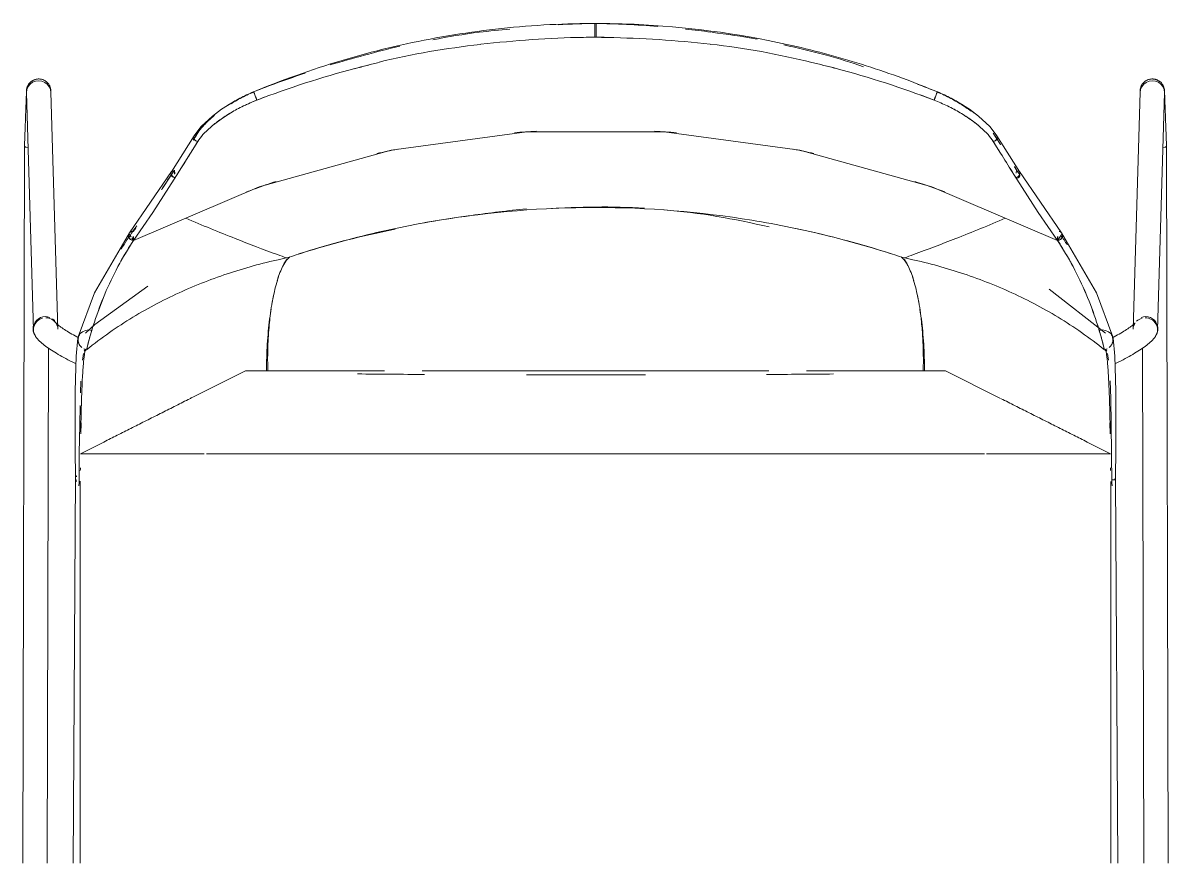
# Model space of a CAD drawing. Header units: millimetres. Extents: x 155927 to 317870, y -36033 to 97293.
# Drawn here: x 202108 to 202624, y 33196 to 33574 of the extents above; entities that cross this region are included whole.
import ezdxf

# ---------------------------------------------------------------- set-up
doc = ezdxf.new("R2010")
doc.units = ezdxf.units.MM
doc.header["$MEASUREMENT"] = 0
doc.layers.add('I-FURN', color=8, linetype='CONTINUOUS', lineweight=9)

msp = doc.modelspace()

# ---------------------------------------------------------------- linework, layer by layer
at = {"layer": 'I-FURN'}
for p, q in [((202365.63, 33574.08), (202365.63, 33574.19)), ((202365.63, 33573.77), (202365.63, 33574.08)), ((202365.63, 33573.28), (202365.63, 33573.77)), ((202365.63, 33572.64), (202365.63, 33573.28)), ((202365.63, 33571.88), (202365.63, 33572.64)), ((202365.63, 33571.08), (202365.63, 33571.88)), ((202365.63, 33570.27), (202365.63, 33571.08)), ((202365.63, 33569.52), (202365.63, 33570.27)), ((202366.09, 33574.19), (202366.09, 33574.08)), ((202366.09, 33574.08), (202366.09, 33573.77)), ((202366.09, 33573.77), (202366.09, 33573.28)), ((202366.09, 33573.28), (202366.09, 33572.64)), ((202366.09, 33572.64), (202366.09, 33571.88)), ((202366.09, 33571.88), (202366.09, 33571.08)), ((202366.09, 33571.08), (202366.09, 33570.27)), ((202366.09, 33570.27), (202366.09, 33569.52)), ((202365.63, 33568.88), (202365.63, 33569.52)), ((202365.63, 33568.38), (202365.63, 33568.88)), ((202365.63, 33568.07), (202365.63, 33568.38)), ((202366.09, 33569.52), (202366.09, 33568.88)), ((202366.09, 33568.88), (202366.09, 33568.38)), ((202366.09, 33568.38), (202366.09, 33568.07)), ((202109.39, 33543.02), (202109.58, 33544.41)), ((202109.43, 33544.09), (202109.45, 33544.31)), ((202109.45, 33544.31), (202109.48, 33544.52)), ((202109.48, 33544.52), (202109.52, 33544.74)), ((202109.52, 33544.74), (202109.56, 33544.96)), ((202109.56, 33544.96), (202109.62, 33545.17)), ((202109.58, 33544.41), (202110.13, 33545.7)), ((202109.62, 33545.17), (202109.68, 33545.38)), ((202109.68, 33545.38), (202109.76, 33545.59)), ((202109.76, 33545.59), (202109.84, 33545.79)), ((202109.84, 33545.79), (202109.93, 33545.99)), ((202109.93, 33545.99), (202110.02, 33546.19)), ((202110.02, 33546.19), (202110.13, 33546.38)), ((202110.13, 33545.7), (202111.01, 33546.81)), ((202110.13, 33546.38), (202110.24, 33546.57)), ((202110.24, 33546.57), (202110.36, 33546.76)), ((202110.36, 33546.76), (202110.49, 33546.94)), ((202110.49, 33546.94), (202110.62, 33547.11)), ((202110.62, 33547.11), (202110.76, 33547.28)), ((202110.76, 33547.28), (202110.91, 33547.44)), ((202110.91, 33547.44), (202111.06, 33547.6)), ((202111.01, 33546.81), (202112.15, 33547.66)), ((202111.06, 33547.6), (202111.22, 33547.75)), ((202111.22, 33547.75), (202111.39, 33547.89)), ((202111.39, 33547.89), (202111.56, 33548.03)), ((202111.56, 33548.03), (202111.74, 33548.16)), ((202111.74, 33548.16), (202111.92, 33548.29)), ((202111.92, 33548.29), (202112.11, 33548.4)), ((202112.11, 33548.4), (202112.3, 33548.51)), ((202112.15, 33547.66), (202113.47, 33548.19)), ((202112.3, 33548.51), (202112.5, 33548.61)), ((202112.5, 33548.61), (202112.7, 33548.7)), ((202112.7, 33548.7), (202112.9, 33548.79)), ((202112.9, 33548.79), (202113.11, 33548.86)), ((202113.11, 33548.86), (202113.31, 33548.93)), ((202113.31, 33548.93), (202113.53, 33548.99)), ((202113.47, 33548.19), (202114.9, 33548.36)), ((202113.53, 33548.99), (202113.74, 33549.04)), ((202113.74, 33549.04), (202113.96, 33549.08)), ((202113.96, 33549.08), (202114.17, 33549.12)), ((202114.17, 33549.12), (202114.39, 33549.14)), ((202114.39, 33549.14), (202114.61, 33549.16)), ((202114.61, 33549.16), (202114.83, 33549.17)), ((202114.83, 33549.17), (202114.93, 33549.17)), ((202114.9, 33548.36), (202116.32, 33548.18)), ((202114.93, 33549.17), (202115.15, 33549.16)), ((202115.15, 33549.16), (202115.37, 33549.15)), ((202115.37, 33549.15), (202115.58, 33549.13)), ((202115.58, 33549.13), (202115.8, 33549.1)), ((202115.8, 33549.1), (202116.02, 33549.06)), ((202116.02, 33549.06), (202116.23, 33549.01)), ((202116.23, 33549.01), (202116.45, 33548.95)), ((202116.32, 33548.18), (202117.64, 33547.64)), ((202116.45, 33548.95), (202116.66, 33548.88)), ((202116.66, 33548.88), (202116.86, 33548.81)), ((202116.86, 33548.81), (202117.07, 33548.73)), ((202117.07, 33548.73), (202117.27, 33548.64)), ((202117.27, 33548.64), (202117.46, 33548.54)), ((202117.46, 33548.54), (202117.66, 33548.43)), ((202117.64, 33547.64), (202118.78, 33546.78)), ((202117.66, 33548.43), (202117.84, 33548.32)), ((202117.84, 33548.32), (202118.03, 33548.2)), ((202118.03, 33548.2), (202118.21, 33548.07)), ((202118.21, 33548.07), (202118.38, 33547.93)), ((202118.38, 33547.93), (202118.55, 33547.79)), ((202118.55, 33547.79), (202118.71, 33547.64)), ((202118.71, 33547.64), (202118.87, 33547.49)), ((202118.78, 33546.78), (202119.65, 33545.67)), ((202118.87, 33547.49), (202119.02, 33547.33)), ((202119.02, 33547.33), (202119.16, 33547.16)), ((202119.16, 33547.16), (202119.3, 33546.99)), ((202119.3, 33546.99), (202119.42, 33546.81)), ((202119.42, 33546.81), (202119.55, 33546.63)), ((202119.55, 33546.63), (202119.66, 33546.44)), ((202119.65, 33545.67), (202120.2, 33544.37)), ((202119.66, 33546.44), (202119.77, 33546.25)), ((202119.77, 33546.25), (202119.87, 33546.05)), ((202119.87, 33546.05), (202119.96, 33545.85)), ((202119.96, 33545.85), (202120.04, 33545.65)), ((202120.04, 33545.65), (202120.12, 33545.44)), ((202120.12, 33545.44), (202120.18, 33545.23)), ((202120.18, 33545.23), (202120.24, 33545.02)), ((202120.2, 33544.37), (202120.39, 33542.98)), ((202120.24, 33545.02), (202120.29, 33544.8)), ((202120.29, 33544.8), (202120.33, 33544.59)), ((202120.33, 33544.59), (202120.37, 33544.37)), ((202120.37, 33544.37), (202120.39, 33544.15)), ((202611.33, 33544.13), (202611.35, 33544.35)), ((202611.34, 33542.98), (202611.52, 33544.37)), ((202611.35, 33544.35), (202611.39, 33544.56)), ((202611.39, 33544.56), (202611.43, 33544.78)), ((202611.43, 33544.78), (202611.47, 33544.99)), ((202611.47, 33544.99), (202611.53, 33545.21)), ((202611.52, 33544.37), (202612.07, 33545.67)), ((202611.53, 33545.21), (202611.6, 33545.42)), ((202611.6, 33545.42), (202611.67, 33545.62)), ((202611.67, 33545.62), (202611.75, 33545.83)), ((202611.75, 33545.83), (202611.84, 33546.03)), ((202611.84, 33546.03), (202611.94, 33546.22)), ((202611.94, 33546.22), (202612.05, 33546.42)), ((202612.05, 33546.42), (202612.16, 33546.61)), ((202612.07, 33545.67), (202612.94, 33546.78)), ((202612.16, 33546.61), (202612.28, 33546.79)), ((202612.28, 33546.79), (202612.41, 33546.97)), ((202612.41, 33546.97), (202612.55, 33547.14)), ((202612.55, 33547.14), (202612.69, 33547.31)), ((202612.69, 33547.31), (202612.84, 33547.47)), ((202612.84, 33547.47), (202612.99, 33547.63)), ((202612.94, 33546.78), (202614.08, 33547.64)), ((202612.99, 33547.63), (202613.16, 33547.78)), ((202613.16, 33547.78), (202613.32, 33547.92)), ((202613.32, 33547.92), (202613.5, 33548.06)), ((202613.5, 33548.06), (202613.67, 33548.18)), ((202613.67, 33548.18), (202613.86, 33548.31)), ((202613.86, 33548.31), (202614.04, 33548.42)), ((202614.04, 33548.42), (202614.24, 33548.53)), ((202614.08, 33547.64), (202615.4, 33548.18)), ((202614.24, 33548.53), (202614.43, 33548.63)), ((202614.43, 33548.63), (202614.63, 33548.72)), ((202614.63, 33548.72), (202614.84, 33548.8)), ((202614.84, 33548.8), (202615.04, 33548.88)), ((202615.04, 33548.88), (202615.25, 33548.94)), ((202615.25, 33548.94), (202615.47, 33549)), ((202615.4, 33548.18), (202616.83, 33548.36)), ((202615.47, 33549), (202615.68, 33549.05)), ((202615.68, 33549.05), (202615.9, 33549.09)), ((202615.9, 33549.09), (202616.11, 33549.12)), ((202616.11, 33549.12), (202616.33, 33549.15)), ((202616.33, 33549.15), (202616.55, 33549.16)), ((202616.55, 33549.16), (202616.77, 33549.17)), ((202616.77, 33549.17), (202616.8, 33549.17)), ((202616.8, 33549.17), (202617.02, 33549.16)), ((202616.83, 33548.36), (202618.25, 33548.19)), ((202617.02, 33549.16), (202617.24, 33549.15)), ((202617.24, 33549.15), (202617.46, 33549.13)), ((202617.46, 33549.13), (202617.67, 33549.1)), ((202617.67, 33549.1), (202617.89, 33549.06)), ((202617.89, 33549.06), (202618.1, 33549.01)), ((202618.1, 33549.01), (202618.32, 33548.96)), ((202618.25, 33548.19), (202619.58, 33547.66)), ((202618.32, 33548.96), (202618.53, 33548.89)), ((202618.53, 33548.89), (202618.74, 33548.82)), ((202618.74, 33548.82), (202618.94, 33548.74)), ((202618.94, 33548.74), (202619.14, 33548.65)), ((202619.14, 33548.65), (202619.34, 33548.55)), ((202619.34, 33548.55), (202619.53, 33548.45)), ((202619.53, 33548.45), (202619.72, 33548.34)), ((202619.58, 33547.66), (202620.72, 33546.81)), ((202619.72, 33548.34), (202619.91, 33548.22)), ((202619.91, 33548.22), (202620.08, 33548.09)), ((202620.08, 33548.09), (202620.26, 33547.95)), ((202620.26, 33547.95), (202620.43, 33547.81)), ((202620.43, 33547.81), (202620.59, 33547.66)), ((202620.59, 33547.66), (202620.75, 33547.51)), ((202620.72, 33546.81), (202621.59, 33545.7)), ((202620.75, 33547.51), (202620.9, 33547.35)), ((202620.9, 33547.35), (202621.04, 33547.18)), ((202621.04, 33547.18), (202621.18, 33547.01)), ((202621.18, 33547.01), (202621.31, 33546.83)), ((202621.31, 33546.83), (202621.43, 33546.65)), ((202621.43, 33546.65), (202621.55, 33546.46)), ((202621.55, 33546.46), (202621.66, 33546.27)), ((202621.59, 33545.7), (202622.15, 33544.41)), ((202621.66, 33546.27), (202621.76, 33546.08)), ((202621.76, 33546.08), (202621.85, 33545.88)), ((202621.85, 33545.88), (202621.93, 33545.67)), ((202621.93, 33545.67), (202622.01, 33545.47)), ((202622.01, 33545.47), (202622.08, 33545.26)), ((202622.08, 33545.26), (202622.14, 33545.05)), ((202622.14, 33545.05), (202622.19, 33544.83)), ((202622.15, 33544.41), (202622.34, 33543.02)), ((202622.19, 33544.83), (202622.23, 33544.62)), ((202622.23, 33544.62), (202622.26, 33544.4)), ((202622.26, 33544.4), (202622.29, 33544.18)), ((202109.22, 33538.54), (202109.24, 33539.16)), ((202109.24, 33539.16), (202109.26, 33539.75)), ((202109.26, 33539.75), (202109.28, 33540.3)), ((202109.28, 33540.3), (202109.3, 33540.82)), ((202109.3, 33540.82), (202109.32, 33541.29)), ((202109.32, 33541.29), (202109.34, 33541.73)), ((202109.34, 33541.73), (202109.35, 33542.13)), ((202109.35, 33542.13), (202109.36, 33542.49)), ((202109.36, 33542.49), (202109.38, 33542.81)), ((202109.38, 33542.81), (202109.39, 33543.08)), ((202109.4, 33543.53), (202109.39, 33543.34)), ((202109.39, 33543.32), (202109.4, 33543.51)), ((202109.39, 33543.34), (202109.39, 33543.2)), ((202109.39, 33543.08), (202109.39, 33543.32)), ((202109.39, 33542.86), (202112.57, 33435.99)), ((202109.41, 33543.68), (202109.4, 33543.53)), ((202109.4, 33543.51), (202109.41, 33543.67)), ((202109.41, 33543.87), (202109.43, 33544.09)), ((202109.41, 33543.84), (202109.41, 33543.87)), ((202109.41, 33543.87), (202109.41, 33543.85)), ((202109.41, 33543.85), (202109.41, 33543.78)), ((202109.41, 33543.78), (202109.41, 33543.84)), ((202109.41, 33543.67), (202109.41, 33543.78)), ((202109.41, 33543.78), (202109.41, 33543.68)), ((202120.33, 33541.36), (202120.31, 33540.93)), ((202120.34, 33541.76), (202120.33, 33541.36)), ((202120.36, 33542.11), (202120.34, 33541.76)), ((202120.37, 33542.43), (202120.36, 33542.11)), ((202120.38, 33542.7), (202120.37, 33542.43)), ((202120.38, 33542.8), (202120.39, 33543.02)), ((202120.39, 33542.94), (202120.38, 33542.7)), ((202120.39, 33544.15), (202120.4, 33543.93)), ((202120.4, 33543.28), (202120.39, 33543.13)), ((202120.39, 33543.02), (202120.4, 33543.19)), ((202123.56, 33436.32), (202120.39, 33543.15)), ((202120.39, 33543.13), (202120.39, 33542.94)), ((202120.4, 33543.93), (202120.41, 33543.71)), ((202120.4, 33543.41), (202120.41, 33543.46)), ((202120.41, 33543.45), (202120.4, 33543.38)), ((202120.4, 33543.32), (202120.4, 33543.41)), ((202120.4, 33543.38), (202120.4, 33543.28)), ((202120.4, 33543.19), (202120.4, 33543.32)), ((202120.41, 33543.71), (202120.41, 33543.49)), ((202120.41, 33543.49), (202120.41, 33543.47)), ((202120.41, 33543.46), (202120.41, 33543.47)), ((202120.41, 33543.47), (202120.41, 33543.45)), ((202206.79, 33541.07), (202201.98, 33538.45)), ((202211.78, 33543.35), (202211.81, 33543.26)), ((202211.81, 33543.26), (202211.89, 33543.06)), ((202211.89, 33543.06), (202212.01, 33542.76)), ((202212.01, 33542.76), (202212.15, 33542.39)), ((202212.15, 33542.39), (202212.32, 33541.96)), ((202212.32, 33541.96), (202212.5, 33541.51)), ((202212.5, 33541.51), (202212.68, 33541.05)), ((202212.68, 33541.05), (202212.85, 33540.62)), ((202212.85, 33540.62), (202213, 33540.25)), ((202213, 33540.25), (202213.12, 33539.94)), ((202213.12, 33539.94), (202213.2, 33539.73)), ((202213.2, 33539.73), (202213.24, 33539.63)), ((202518.48, 33539.63), (202518.52, 33539.73)), ((202518.52, 33539.73), (202518.61, 33539.94)), ((202518.61, 33539.94), (202518.73, 33540.25)), ((202518.73, 33540.25), (202518.88, 33540.62)), ((202518.88, 33540.62), (202519.05, 33541.05)), ((202519.05, 33541.05), (202519.23, 33541.51)), ((202519.23, 33541.51), (202519.4, 33541.96)), ((202519.4, 33541.96), (202519.57, 33542.39)), ((202519.57, 33542.39), (202519.72, 33542.76)), ((202519.72, 33542.76), (202519.83, 33543.06)), ((202519.83, 33543.06), (202519.91, 33543.26)), ((202519.91, 33543.26), (202519.94, 33543.35)), ((202524.93, 33541.07), (202529.74, 33538.45)), ((202611.34, 33543.15), (202608.16, 33436.32)), ((202611.31, 33543.69), (202611.32, 33543.91)), ((202611.32, 33543.47), (202611.31, 33543.69)), ((202611.32, 33543.91), (202611.33, 33544.13)), ((202611.32, 33543.45), (202611.32, 33543.47)), ((202611.32, 33543.47), (202611.32, 33543.45)), ((202611.32, 33543.39), (202611.32, 33543.45)), ((202611.32, 33543.45), (202611.32, 33543.38)), ((202611.32, 33543.29), (202611.32, 33543.39)), ((202611.32, 33543.38), (202611.32, 33543.28)), ((202611.33, 33543.14), (202611.32, 33543.29)), ((202611.32, 33543.28), (202611.33, 33543.13)), ((202611.33, 33542.96), (202611.33, 33543.14)), ((202611.33, 33543.13), (202611.34, 33542.94)), ((202611.34, 33542.73), (202611.33, 33542.96)), ((202611.34, 33542.94), (202611.34, 33542.8)), ((202611.35, 33542.46), (202611.34, 33542.73)), ((202611.36, 33542.15), (202611.35, 33542.46)), ((202611.38, 33541.79), (202611.36, 33542.15)), ((202611.39, 33541.4), (202611.38, 33541.79)), ((202611.41, 33540.97), (202611.39, 33541.4)), ((202619.16, 33435.99), (202622.33, 33542.86)), ((202622.29, 33544.18), (202622.3, 33543.96)), ((202622.3, 33543.96), (202622.31, 33543.87)), ((202622.31, 33543.86), (202622.31, 33543.87)), ((202622.31, 33543.87), (202622.31, 33543.85)), ((202622.31, 33543.81), (202622.31, 33543.86)), ((202622.31, 33543.85), (202622.31, 33543.78)), ((202622.31, 33543.72), (202622.31, 33543.81)), ((202622.31, 33543.78), (202622.32, 33543.68)), ((202622.32, 33543.59), (202622.31, 33543.72)), ((202622.32, 33543.68), (202622.32, 33543.53)), ((202622.32, 33543.42), (202622.32, 33543.59)), ((202622.32, 33543.53), (202622.33, 33543.34)), ((202622.33, 33543.2), (202622.32, 33543.42)), ((202622.33, 33543.34), (202622.34, 33543.1)), ((202622.34, 33543.1), (202622.35, 33542.83)), ((202622.35, 33542.83), (202622.36, 33542.51)), ((202622.36, 33542.51), (202622.37, 33542.16)), ((202622.37, 33542.16), (202622.39, 33541.76)), ((202622.39, 33541.76), (202622.4, 33541.33)), ((202622.4, 33541.33), (202622.42, 33540.86)), ((202622.42, 33540.86), (202622.44, 33540.34)), ((202622.44, 33540.34), (202622.46, 33539.8)), ((202622.46, 33539.8), (202622.48, 33539.21)), ((202622.48, 33539.21), (202622.5, 33538.59)), ((202109.03, 33533.29), (202109.06, 33534.13)), ((202109.06, 33534.13), (202109.09, 33534.94)), ((202109.09, 33534.94), (202109.12, 33535.72)), ((202109.12, 33535.72), (202109.14, 33536.47)), ((202109.14, 33536.47), (202109.17, 33537.19)), ((202109.17, 33537.19), (202109.2, 33537.88)), ((202109.2, 33537.88), (202109.22, 33538.54)), ((202197.36, 33535.5), (202193.23, 33532.42)), ((202201.98, 33538.45), (202197.36, 33535.5)), ((202529.74, 33538.45), (202534.36, 33535.5)), ((202534.36, 33535.5), (202538.49, 33532.42)), ((202622.5, 33538.59), (202622.52, 33537.94)), ((202622.52, 33537.94), (202622.55, 33537.25)), ((202622.55, 33537.25), (202622.58, 33536.53)), ((202622.58, 33536.53), (202622.6, 33535.78)), ((202622.6, 33535.78), (202622.63, 33535)), ((202622.63, 33535), (202622.66, 33534.19)), ((202622.66, 33534.19), (202622.69, 33533.36)), ((202108.86, 33528.75), (202108.9, 33529.7)), ((202108.9, 33529.7), (202108.93, 33530.63)), ((202108.93, 33530.63), (202108.97, 33531.54)), ((202108.97, 33531.54), (202109, 33532.43)), ((202109, 33532.43), (202109.03, 33533.29)), ((202193.23, 33532.42), (202188.15, 33527.71)), ((202538.49, 33532.42), (202543.58, 33527.71)), ((202622.69, 33533.36), (202622.72, 33532.5)), ((202622.72, 33532.5), (202622.75, 33531.61)), ((202622.75, 33531.61), (202622.79, 33530.7)), ((202622.79, 33530.7), (202622.82, 33529.77)), ((202622.82, 33529.77), (202622.86, 33528.82)), ((202622.86, 33528.82), (202622.89, 33527.85)), ((202108.64, 33522.7), (202108.68, 33523.74)), ((202108.68, 33523.74), (202108.72, 33524.77)), ((202108.72, 33524.77), (202108.76, 33525.79)), ((202108.76, 33525.79), (202108.79, 33526.79)), ((202108.79, 33526.79), (202108.83, 33527.78)), ((202108.83, 33527.78), (202108.86, 33528.75)), ((202186.6, 33524.83), (202184.55, 33521.54)), ((202185.08, 33523.68), (202184.87, 33523.35)), ((202188.15, 33527.71), (202184.9, 33523.42)), ((202185.39, 33523.92), (202185.08, 33523.68)), ((202185.76, 33524.07), (202185.39, 33523.92)), ((202186.18, 33524.13), (202185.76, 33524.07)), ((202334.97, 33525.34), (202273.77, 33517.03)), ((202396.75, 33525.34), (202334.97, 33525.34)), ((202457.95, 33517.04), (202396.75, 33525.34)), ((202543.58, 33527.71), (202546.82, 33523.42)), ((202545.14, 33524.8), (202548.4, 33519.59)), ((202622.89, 33527.85), (202622.93, 33526.87)), ((202622.93, 33526.87), (202622.96, 33525.87)), ((202622.96, 33525.87), (202623, 33524.85)), ((202623, 33524.85), (202623.04, 33523.82)), ((202623.04, 33523.82), (202623.08, 33522.79)), ((202108.49, 33518.48), (202108.53, 33519.54)), ((202108.53, 33519.54), (202108.57, 33520.6)), ((202108.57, 33520.6), (202108.61, 33521.65)), ((202108.61, 33521.65), (202108.64, 33522.7)), ((202109.13, 33518.53), (202108.63, 33518.5)), ((202184.94, 33523.49), (202174.73, 33507.28)), ((202175.97, 33504.03), (202186.6, 33521.03)), ((202184.87, 33523.35), (202184.76, 33522.98)), ((202184.76, 33522.98), (202184.76, 33522.58)), ((202184.76, 33522.58), (202184.87, 33522.18)), ((202184.87, 33522.18), (202185.09, 33521.81)), ((202185.09, 33521.81), (202185.39, 33521.49)), ((202185.39, 33521.49), (202185.77, 33521.24)), ((202185.77, 33521.24), (202186.18, 33521.09)), ((202186.18, 33521.09), (202186.61, 33521.04)), ((202548.4, 33515.75), (202545.12, 33521.03)), ((202546.73, 33523.57), (202557.13, 33507.07)), ((202623.1, 33518.5), (202622.59, 33518.53)), ((202623.08, 33522.79), (202623.11, 33521.74)), ((202623.11, 33521.74), (202623.15, 33520.68)), ((202623.15, 33520.68), (202623.19, 33519.62)), ((202623.19, 33519.62), (202623.23, 33518.56)), ((202623.23, 33518.56), (202623.23, 33518.48)), ((202108.48, 33518.48), (202107.79, 33195.61)), ((202108.48, 33518.47), (202108.72, 33518.43)), ((202108.72, 33518.43), (202109.31, 33518.39)), ((202109.31, 33518.39), (202110.22, 33518.34)), ((202273.77, 33517.03), (202214.3, 33500.57)), ((202517.42, 33500.57), (202457.95, 33517.04)), ((202621.5, 33518.34), (202622.41, 33518.39)), ((202622.41, 33518.39), (202623, 33518.43)), ((202623, 33518.43), (202623.24, 33518.47)), ((202623.93, 33195.61), (202623.24, 33518.48)), ((202555.76, 33504.03), (202552.37, 33509.39)), ((202554.76, 33509.53), (202555.82, 33507.88)), ((202174.83, 33507.43), (202155.78, 33479.73)), ((202166.28, 33489.03), (202175.97, 33504.03)), ((202175.91, 33507.88), (202170.54, 33499.59)), ((202174.61, 33505.88), (202174.51, 33506.3)), ((202174.52, 33506.72), (202174.64, 33507.11)), ((202174.59, 33506.43), (202174.7, 33506.01)), ((202174.72, 33507.24), (202174.6, 33506.85)), ((202174.82, 33505.49), (202174.61, 33505.88)), ((202174.64, 33507.11), (202174.86, 33507.45)), ((202174.7, 33506.01), (202174.9, 33505.62)), ((202174.94, 33507.58), (202174.72, 33507.24)), ((202175.12, 33505.15), (202174.82, 33505.49)), ((202174.86, 33507.45), (202175.17, 33507.72)), ((202174.9, 33505.62), (202175.2, 33505.28)), ((202175.25, 33507.85), (202174.94, 33507.58)), ((202175.49, 33504.88), (202175.12, 33505.15)), ((202175.2, 33505.28), (202175.57, 33505.02)), ((202175.9, 33504.71), (202175.49, 33504.88)), ((202175.57, 33505.02), (202175.99, 33504.84)), ((202176.34, 33504.63), (202175.9, 33504.71)), ((202175.97, 33507.97), (202176.16, 33506.26)), ((202175.99, 33504.84), (202176.43, 33504.76)), ((202176.24, 33506.43), (202176.05, 33508.11)), ((202555.29, 33504.76), (202555.74, 33504.84)), ((202555.67, 33508.11), (202555.5, 33506.63)), ((202555.74, 33504.84), (202556.15, 33505.02)), ((202565.44, 33489.03), (202555.76, 33504.03)), ((202555.82, 33507.88), (202557.09, 33505.9)), ((202556.15, 33505.02), (202556.52, 33505.28)), ((202556.78, 33507.58), (202556.47, 33507.85)), ((202556.52, 33505.28), (202556.82, 33505.62)), ((202557, 33507.24), (202556.78, 33507.58)), ((202556.82, 33505.62), (202557.03, 33506.01)), ((202556.9, 33507.43), (202575.94, 33479.73)), ((202557.12, 33506.85), (202557, 33507.24)), ((202557.13, 33506.43), (202557.12, 33506.85)), ((202214.3, 33500.57), (202157.65, 33476.27)), ((202574.07, 33476.27), (202517.42, 33500.57)), ((202157.65, 33476.27), (202166.28, 33489.03)), ((202574.07, 33476.27), (202565.44, 33489.03)), ((202155.78, 33479.73), (202140.03, 33452.67)), ((202155.38, 33478.43), (202155.42, 33478.9)), ((202155.45, 33477.95), (202155.38, 33478.43)), ((202155.42, 33478.9), (202155.57, 33479.36)), ((202155.63, 33477.5), (202155.45, 33477.95)), ((202155.57, 33479.36), (202156.58, 33477.92)), ((202155.9, 33477.11), (202155.63, 33477.5)), ((202156.82, 33477.58), (202157.64, 33476.4)), ((202158.62, 33481.95), (202157.51, 33480.38)), ((202157.64, 33476.4), (202157.53, 33478.17)), ((202157.54, 33478.17), (202157.64, 33476.4)), ((202157.64, 33476.4), (202157.58, 33478.21)), ((202157.64, 33476.4), (202157.58, 33478.21)), ((202574.08, 33476.4), (202576.15, 33479.36)), ((202574.14, 33478.21), (202574.08, 33476.4)), ((202574.14, 33478.21), (202574.08, 33476.4)), ((202574.19, 33478.17), (202574.08, 33476.4)), ((202574.08, 33476.4), (202574.19, 33478.17)), ((202576.1, 33477.51), (202575.82, 33477.11)), ((202575.94, 33479.73), (202591.69, 33452.67)), ((202576.28, 33477.95), (202576.1, 33477.51)), ((202576.15, 33479.36), (202576.3, 33478.9)), ((202576.35, 33478.43), (202576.28, 33477.95)), ((202576.3, 33478.9), (202576.35, 33478.43)), ((202156.26, 33476.79), (202155.9, 33477.11)), ((202156.69, 33476.56), (202156.26, 33476.79)), ((202157.16, 33476.43), (202156.69, 33476.56)), ((202157.64, 33476.4), (202157.16, 33476.43)), ((202574.57, 33476.43), (202574.08, 33476.4)), ((202575.03, 33476.56), (202574.57, 33476.43)), ((202575.46, 33476.79), (202575.03, 33476.56)), ((202575.82, 33477.11), (202575.46, 33476.79)), ((202140.03, 33452.67), (202132.74, 33432.92)), ((202164.11, 33455.8), (202140.17, 33438.5)), ((202595.75, 33434.59), (202570.35, 33454.41)), ((202591.69, 33452.67), (202598.98, 33432.92)), ((202122.71, 33439.17), (202122.74, 33439.13)), ((202122.74, 33439.13), (202122.83, 33439.02)), ((202122.83, 33439.02), (202122.98, 33438.87)), ((202122.98, 33438.87), (202123.19, 33438.67)), ((202123.19, 33438.67), (202123.45, 33438.44)), ((202123.45, 33438.44), (202123.75, 33438.17)), ((202123.75, 33438.17), (202124.11, 33437.89)), ((202124.11, 33437.89), (202124.51, 33437.58)), ((202124.51, 33437.58), (202124.95, 33437.25)), ((202124.95, 33437.25), (202125.43, 33436.91)), ((202125.43, 33436.91), (202125.96, 33436.55)), ((202125.96, 33436.55), (202126.52, 33436.18)), ((202126.52, 33436.18), (202127.11, 33435.79)), ((202137.41, 33436), (202135.94, 33435.8)), ((202140.17, 33438.5), (202135.98, 33434.6)), ((202138.95, 33435.77), (202137.41, 33436)), ((202592.77, 33435.77), (202594.31, 33436)), ((202594.31, 33436), (202595.78, 33435.8)), ((202605.21, 33436.18), (202604.61, 33435.79)), ((202605.77, 33436.55), (202605.21, 33436.18)), ((202606.29, 33436.91), (202605.77, 33436.55)), ((202606.77, 33437.25), (202606.29, 33436.91)), ((202607.21, 33437.58), (202606.77, 33437.25)), ((202607.61, 33437.89), (202607.21, 33437.58)), ((202607.97, 33438.17), (202607.61, 33437.89)), ((202608.28, 33438.44), (202607.97, 33438.17)), ((202608.54, 33438.67), (202608.28, 33438.44)), ((202608.74, 33438.87), (202608.54, 33438.67)), ((202608.89, 33439.02), (202608.74, 33438.87)), ((202608.98, 33439.13), (202608.89, 33439.02)), ((202609.01, 33439.17), (202608.98, 33439.13)), ((202112.77, 33434.53), (202113.14, 33433.76)), ((202113.14, 33433.76), (202113.54, 33433.1)), ((202113.54, 33433.1), (202113.95, 33432.5)), ((202113.95, 33432.5), (202114.39, 33431.97)), ((202114.39, 33431.97), (202114.84, 33431.46)), ((202114.84, 33431.46), (202115.31, 33430.98)), ((202115.31, 33430.98), (202115.81, 33430.51)), ((202127.11, 33435.79), (202127.74, 33435.4)), ((202127.74, 33435.4), (202128.4, 33434.99)), ((202128.4, 33434.99), (202129.09, 33434.58)), ((202129.09, 33434.58), (202129.81, 33434.16)), ((202129.81, 33434.16), (202130.56, 33433.74)), ((202130.56, 33433.74), (202131.33, 33433.31)), ((202131.33, 33433.31), (202132.13, 33432.88)), ((202132.56, 33432.37), (202131.76, 33424.22)), ((202132.13, 33432.88), (202132.95, 33432.44)), ((202132.93, 33433.35), (202132.56, 33432.37)), ((202132.89, 33430.07), (202132.6, 33431.2)), ((202132.62, 33432.37), (202132.95, 33433.47)), ((202133.24, 33433.87), (202132.93, 33433.35)), ((202133.63, 33434.37), (202133.24, 33433.87)), ((202134.65, 33435.22), (202133.63, 33434.37)), ((202135.94, 33435.8), (202134.65, 33435.22)), ((202595.78, 33435.8), (202597.08, 33435.22)), ((202597.08, 33435.22), (202598.09, 33434.37)), ((202598.09, 33434.37), (202598.48, 33433.87)), ((202598.48, 33433.87), (202598.79, 33433.35)), ((202598.77, 33433.47), (202599.1, 33432.37)), ((202599.59, 33432.88), (202598.77, 33432.44)), ((202598.79, 33433.35), (202599.16, 33432.37)), ((202599.12, 33431.2), (202598.84, 33430.07)), ((202599.16, 33432.37), (202599.96, 33424.22)), ((202600.39, 33433.31), (202599.59, 33432.88)), ((202601.16, 33433.74), (202600.39, 33433.31)), ((202601.91, 33434.16), (202601.16, 33433.74)), ((202602.63, 33434.58), (202601.91, 33434.16)), ((202603.32, 33434.99), (202602.63, 33434.58)), ((202603.98, 33435.4), (202603.32, 33434.99)), ((202604.61, 33435.79), (202603.98, 33435.4)), ((202616.41, 33430.98), (202615.92, 33430.51)), ((202616.88, 33431.46), (202616.41, 33430.98)), ((202617.33, 33431.97), (202616.88, 33431.46)), ((202617.77, 33432.5), (202617.33, 33431.97)), ((202618.19, 33433.1), (202617.77, 33432.5)), ((202618.59, 33433.76), (202618.19, 33433.1)), ((202618.96, 33434.53), (202618.59, 33433.76)), ((202115.81, 33430.51), (202116.32, 33430.05)), ((202116.32, 33430.05), (202116.86, 33429.6)), ((202116.86, 33429.6), (202117.43, 33429.15)), ((202117.43, 33429.15), (202118.02, 33428.7)), ((202118.02, 33428.7), (202118.64, 33428.24)), ((202118.64, 33428.24), (202119.28, 33427.79)), ((202118.79, 33195.61), (202119.29, 33427.96)), ((202119.28, 33427.79), (202119.95, 33427.33)), ((202119.95, 33427.33), (202120.65, 33426.87)), ((202120.65, 33426.87), (202121.38, 33426.4)), ((202121.38, 33426.4), (202122.13, 33425.93)), ((202122.13, 33425.93), (202122.91, 33425.46)), ((202133.46, 33429.03), (202132.89, 33430.07)), ((202135.46, 33426.43), (202135.92, 33427.22)), ((202595.81, 33427.22), (202596.26, 33426.43)), ((202598.84, 33430.07), (202598.27, 33429.03)), ((202609.59, 33425.93), (202608.82, 33425.46)), ((202610.34, 33426.4), (202609.59, 33425.93)), ((202611.07, 33426.87), (202610.34, 33426.4)), ((202611.77, 33427.33), (202611.07, 33426.87)), ((202612.44, 33427.79), (202611.77, 33427.33)), ((202613.09, 33428.24), (202612.44, 33427.79)), ((202612.44, 33427.96), (202612.93, 33195.61)), ((202613.7, 33428.7), (202613.09, 33428.24)), ((202614.3, 33429.15), (202613.7, 33428.7)), ((202614.86, 33429.6), (202614.3, 33429.15)), ((202615.4, 33430.05), (202614.86, 33429.6)), ((202615.92, 33430.51), (202615.4, 33430.05)), ((202122.91, 33425.46), (202123.71, 33424.99)), ((202123.71, 33424.99), (202124.53, 33424.51)), ((202124.53, 33424.51), (202125.38, 33424.03)), ((202125.38, 33424.03), (202126.25, 33423.55)), ((202126.25, 33423.55), (202127.14, 33423.07)), ((202127.14, 33423.07), (202128.05, 33422.59)), ((202128.05, 33422.59), (202128.98, 33422.11)), ((202128.98, 33422.11), (202129.92, 33421.63)), ((202129.92, 33421.63), (202130.88, 33421.15)), ((202130.88, 33421.15), (202131.86, 33420.68)), ((202131.76, 33424.22), (202131.58, 33419.28)), ((202134.64, 33422.34), (202135.16, 33425.42)), ((202596.56, 33425.42), (202597.08, 33422.34)), ((202600.84, 33421.15), (202599.87, 33420.68)), ((202599.96, 33424.22), (202600.14, 33419.28)), ((202601.8, 33421.63), (202600.84, 33421.15)), ((202602.75, 33422.11), (202601.8, 33421.63)), ((202603.67, 33422.59), (202602.75, 33422.11)), ((202604.58, 33423.07), (202603.67, 33422.59)), ((202605.47, 33423.55), (202604.58, 33423.07)), ((202606.34, 33424.03), (202605.47, 33423.55)), ((202607.19, 33424.51), (202606.34, 33424.03)), ((202608.02, 33424.99), (202607.19, 33424.51)), ((202608.82, 33425.46), (202608.02, 33424.99)), ((202131.58, 33419.28), (202131.37, 33408.2)), ((202184.32, 33405.65), (202208.1, 33417.62)), ((202208.1, 33417.62), (202270.79, 33417.62)), ((202287.71, 33417.62), (202365.86, 33417.62)), ((202365.86, 33417.62), (202444.01, 33417.62)), ((202460.92, 33417.62), (202523.62, 33417.62)), ((202523.62, 33417.62), (202548.38, 33405.16)), ((202600.14, 33419.28), (202600.35, 33408.2)), ((202133.71, 33407.68), (202133.92, 33412.97)), ((202597.8, 33413), (202598.09, 33405.08)), ((202131.37, 33408.2), (202131.32, 33398.63)), ((202598.09, 33405.08), (202598.35, 33393.26)), ((202600.35, 33408.2), (202600.4, 33398.63)), ((202133.38, 33393.26), (202133.54, 33401.88)), ((202131.32, 33398.63), (202131.38, 33383.25)), ((202600.4, 33398.63), (202600.35, 33383.25)), ((202133.22, 33380.4), (202133.38, 33393.26)), ((202133.85, 33389.23), (202134.01, 33393.99)), ((202134.01, 33393.99), (202134.02, 33394.13)), ((202597.71, 33394.13), (202597.87, 33389.23)), ((202598.35, 33393.26), (202598.5, 33380.42)), ((202131.38, 33383.25), (202131.52, 33368.09)), ((202133.12, 33367.03), (202133.22, 33380.4)), ((202189.53, 33380.16), (202140.9, 33380.16)), ((202257.78, 33380.16), (202200.44, 33380.16)), ((202329.37, 33380.16), (202269.28, 33380.16)), ((202395.77, 33380.16), (202336.16, 33380.16)), ((202462.48, 33380.16), (202402.27, 33380.16)), ((202531.3, 33380.16), (202473.87, 33380.16)), ((202590.82, 33380.16), (202542.14, 33380.16)), ((202598.5, 33380.42), (202598.6, 33367.03)), ((202600.35, 33383.25), (202600.21, 33368.09)), ((202131.54, 33370.09), (202130.47, 33195.61)), ((202131.56, 33370.12), (202131.56, 33370.05)), ((202132.01, 33370.24), (202131.71, 33370.18)), ((202131.74, 33369.98), (202132.05, 33369.93)), ((202600.02, 33368.75), (202599.72, 33368.81)), ((202133.06, 33365.79), (202133.12, 33367.03)), ((202598.6, 33367.03), (202598.66, 33365.79)), ((202598.67, 33368.41), (202599.22, 33368.44)), ((202599.22, 33368.44), (202599.67, 33368.49)), ((202599.67, 33368.49), (202599.99, 33368.55)), ((202600.17, 33368.68), (202600.02, 33368.75)), ((202600.16, 33368.62), (202600.17, 33368.68)), ((202600.18, 33368.65), (202601.25, 33195.61))]:
    msp.add_line(p, q, dxfattribs=at)
for centre, major_axis, ratio, start_param, end_param in [((202118.06, 33436.15), (5.5, 0.16), 0.969889, 1.801948, 3.634544), ((202117.85, 33436.64), (5.08, 2.11), 0.969753, 0.791505, 2.362301), ((202118.06, 33436.15), (5.5, 0.16), 0.969889, 0.234165, 1.540149), ((202613.66, 33436.15), (-5.5, 0.16), 0.969889, 5.004836, 5.528435), ((202613.88, 33436.64), (-5.08, 2.11), 0.969753, 3.920884, 5.491681), ((202613.66, 33436.15), (-5.5, 0.16), 0.969889, 2.648641, 4.743036), ((202117.85, 33436.64), (5.08, 2.11), 0.969753, 2.362301, 3.141593), ((202117.85, 33436.64), (5.08, 2.11), 0.969753, 0.267906, 0.529705), ((202613.66, 33436.15), (-5.5, 0.16), 0.969889, 5.790234, 6.052033), ((202613.88, 33436.64), (-5.08, 2.11), 0.969753, 2.873687, 3.920884), ((202117.85, 33436.64), (5.08, 2.11), 0.969753, 3.147699, 3.409499)]:
    msp.add_ellipse(centre, major_axis=major_axis, ratio=ratio, start_param=start_param, end_param=end_param, dxfattribs=at)
for points, knots in [([(202518.48, 33543.97), (202507.72, 33548.39), (202485.93, 33556.27), (202441.05, 33568.25), (202392, 33574.7), (202339.74, 33574.13), (202296.5, 33568.92), (202254.05, 33559.05), (202226.69, 33549.5), (202213.24, 33543.97)], [0, 0, 0, 0, 0.111111, 0.222222, 0.444444, 0.583333, 0.722222, 0.861111, 1, 1, 1, 1]), ([(202292.5, 33566.83), (202299.45, 33568.14), (202311.01, 33570.17), (202322.67, 33571.23), (202327.3, 33571.57)], [-0.4674161, -0.4674161, -0.4674161, -0.4674161, -0.3333333, -0.245436, -0.245436, -0.245436, -0.245436]), ([(202246.34, 33555.5), (202251.45, 33557.06), (202261.88, 33559.95), (202272.39, 33562.73), (202277.74, 33564.03)], [-0.7681843, -0.7681843, -0.7681843, -0.7681843, -0.6666667, -0.5624253, -0.5624253, -0.5624253, -0.5624253]), ([(202450.74, 33564.51), (202457.18, 33563.11), (202469.32, 33560.34), (202481.14, 33556.56), (202486.66, 33554.69)], [0.5416307, 0.5416307, 0.5416307, 0.5416307, 0.6666667, 0.7775097, 0.7775097, 0.7775097, 0.7775097]), ([(202268.34, 33556.6), (202266.53, 33556.18), (202262.88, 33555.31), (202259.27, 33554.32), (202257.46, 33553.8)], [-0.36909277, -0.36909277, -0.36909277, -0.36909277, -0.33333333, -0.29717322, -0.29717322, -0.29717322, -0.29717322]), ([(202474.28, 33553.88), (202472.46, 33554.36), (202468.83, 33555.28), (202465.2, 33556.2), (202463.39, 33556.65)], [0.29718056, 0.29718056, 0.29718056, 0.29718056, 0.33333333, 0.36907718, 0.36907718, 0.36907718, 0.36907718]), ([(202201.54, 33533.95), (202203.32, 33535.01), (202207.08, 33537.05), (202211.16, 33538.81), (202213.24, 33539.63)], [0.6666667, 0.6666667, 0.6666667, 0.6666667, 0.8333333, 0.9999135, 0.9999135, 0.9999135, 0.9999135]), ([(202213.24, 33543.97), (202211.17, 33543.1), (202208.11, 33541.71), (202204.29, 33539.64), (202202.46, 33538.56), (202201.58, 33538.01)], [0, 0, 0, 0, 0.1666667, 0.25, 0.3333333, 0.3333333, 0.3333333, 0.3333333]), ([(202213.24, 33539.63), (202213.23, 33539.66), (202213.16, 33539.83), (202213.01, 33540.23), (202212.81, 33540.73), (202212.52, 33541.5), (202212.23, 33542.26), (202212.04, 33542.76), (202211.89, 33543.17), (202211.82, 33543.33), (202211.81, 33543.36)], [-1, -1, -1, -1, -0.833333, -0.75, -0.666667, -0.5, -0.333333, -0.25, -0.166667, 0, 0, 0, 0]), ([(202535.14, 33534.64), (202534.36, 33535.21), (202532.76, 33536.35), (202530.18, 33538.02), (202527.44, 33539.64), (202523.61, 33541.71), (202520.55, 33543.1), (202518.48, 33543.97)], [0.5, 0.5, 0.5, 0.5, 0.5833333, 0.6666667, 0.75, 0.8333333, 1, 1, 1, 1]), ([(202519.91, 33543.36), (202519.9, 33543.35), (202519.88, 33543.28), (202519.8, 33543.07), (202519.69, 33542.76), (202519.49, 33542.26), (202519.2, 33541.5), (202518.91, 33540.73), (202518.71, 33540.23), (202518.6, 33539.93), (202518.51, 33539.72), (202518.49, 33539.65), (202518.48, 33539.63)], [-1, -1, -1, -1, -0.916667, -0.833333, -0.75, -0.666667, -0.5, -0.333333, -0.25, -0.166667, -0.083333, 0, 0, 0, 0]), ([(202518.48, 33539.64), (202520.56, 33538.82), (202523.63, 33537.5), (202527.47, 33535.52), (202530.21, 33533.96), (202532.8, 33532.34), (202535.21, 33530.69), (202537.43, 33529.02), (202540.13, 33526.79), (202542.95, 33524.04), (202544.53, 33522.01), (202545.12, 33521.03)], [0, 0, 0, 0, 0.166667, 0.25, 0.333333, 0.416667, 0.5, 0.583333, 0.666667, 0.833333, 1, 1, 1, 1]), ([(202518.48, 33539.63), (202520.56, 33538.81), (202524.67, 33537.05), (202528.35, 33535.01), (202530.18, 33533.95)], [-0.9999135, -0.9999135, -0.9999135, -0.9999135, -0.8333333, -0.6666667, -0.6666667, -0.6666667, -0.6666667]), ([(202536.45, 33533.89), (202535.03, 33534.99), (202531.85, 33537.25), (202526.25, 33540.51), (202522.09, 33542.44), (202519.94, 33543.35)], [-0.4938391, -0.4938391, -0.4938391, -0.4938391, -0.3333333, -0.1666667, 0, 0, 0, 0]), ([(202186.6, 33521.03), (202187.19, 33522.01), (202188.78, 33524.04), (202191.6, 33526.79), (202194.29, 33529.02), (202196.51, 33530.69), (202198.93, 33532.35), (202201.51, 33533.96), (202204.25, 33535.52), (202206.76, 33536.82), (202208.37, 33537.57), (202208.98, 33537.85)], [0, 0, 0, 0, 0.1666667, 0.3333333, 0.4166667, 0.5, 0.5833333, 0.6666667, 0.75, 0.8333333, 0.8844325, 0.8844325, 0.8844325, 0.8844325]), ([(202194.09, 33532.71), (202193.48, 33532.21), (202192.23, 33531.15), (202190.5, 33529.53), (202188.4, 33527.34), (202187.19, 33525.81), (202186.6, 33524.83)], [0.594049, 0.594049, 0.594049, 0.594049, 0.6666667, 0.75, 0.8333333, 1, 1, 1, 1]), ([(202193.84, 33532.75), (202192.87, 33531.95), (202191.29, 33530.6), (202190.21, 33529.36), (202189.82, 33528.88)], [0.5492901, 0.5492901, 0.5492901, 0.5492901, 0.6666667, 0.7441692, 0.7441692, 0.7441692, 0.7441692]), ([(202186.61, 33521.04), (202186.47, 33521.04), (202186.18, 33521.07), (202185.76, 33521.23), (202185.38, 33521.47), (202184.97, 33521.91), (202184.68, 33522.58), (202184.77, 33523.25), (202185.06, 33523.68), (202185.37, 33523.93), (202185.75, 33524.08), (202186.03, 33524.12), (202186.17, 33524.12)], [-1, -1, -1, -1, -0.916667, -0.833333, -0.75, -0.666667, -0.5, -0.333333, -0.25, -0.166667, -0.083333, 0, 0, 0, 0]), ([(202109.14, 33518.53), (202109.1, 33518.53), (202108.88, 33518.52), (202108.67, 33518.51), (202108.57, 33518.5), (202108.54, 33518.49)], [-0.6666667, -0.6666667, -0.6666667, -0.6666667, -0.6527778, -0.5833333, -0.5555556, -0.5555556, -0.5555556, -0.5555556]), ([(202176.34, 33504.63), (202177.99, 33507.21), (202181.34, 33512.52), (202184.83, 33518.14), (202186.61, 33521.03)], [0, 0, 0, 0, 0.5, 0.9997644, 0.9997644, 0.9997644, 0.9997644]), ([(202545.06, 33521.11), (202545.35, 33521.11), (202545.79, 33521.22), (202546.3, 33521.55), (202546.6, 33521.88), (202546.82, 33522.26), (202546.94, 33522.66), (202546.94, 33522.93), (202546.92, 33523.06)], [-1, -1, -1, -1, -0.8333333, -0.75, -0.6666667, -0.5833333, -0.5, -0.4166667, -0.4166667, -0.4166667, -0.4166667]), ([(202546.97, 33522.97), (202546.99, 33522.84), (202546.99, 33522.44), (202546.75, 33521.91), (202546.34, 33521.47), (202545.96, 33521.23), (202545.54, 33521.07), (202545.25, 33521.04), (202545.11, 33521.04)], [-0.5833333, -0.5833333, -0.5833333, -0.5833333, -0.5, -0.3333333, -0.25, -0.1666667, -0.0833333, 0, 0, 0, 0]), ([(202545.11, 33521.03), (202546.91, 33518.11), (202550.45, 33512.41), (202553.85, 33507.03), (202555.52, 33504.4)], [0.0046069, 0.0046069, 0.0046069, 0.0046069, 0.5, 1, 1, 1, 1]), ([(202623.12, 33518.44), (202623.12, 33518.45), (202623.17, 33518.45), (202623.22, 33518.46), (202623.23, 33518.47), (202623.23, 33518.48)], [-0.55555556, -0.55555556, -0.55555556, -0.55555556, -0.54861111, -0.51388889, -0.48915497, -0.48915497, -0.48915497, -0.48915497]), ([(202557.25, 33505.66), (202557.2, 33505.52), (202557.06, 33505.26), (202556.76, 33504.91), (202556.27, 33504.56), (202555.82, 33504.42), (202555.52, 33504.4)], [-0.4166667, -0.4166667, -0.4166667, -0.4166667, -0.3333333, -0.25, -0.1666667, 0, 0, 0, 0]), ([(202221.93, 33502.97), (202218.77, 33501.91), (202214.25, 33500.38), (202209.79, 33498.69), (202208.45, 33498.16)], [-0.11702564, -0.11702564, -0.11702564, -0.11702564, -0.09090909, -0.07954338, -0.07954338, -0.07954338, -0.07954338]), ([(202505.04, 33468.45), (202493.83, 33472.21), (202471.19, 33478.8), (202424.88, 33488.33), (202365.87, 33493.13), (202306.85, 33488.33), (202260.55, 33478.81), (202237.9, 33472.21), (202226.69, 33468.45)], [0, 0, 0, 0, 0.125, 0.25, 0.5, 0.75, 0.875, 1, 1, 1, 1]), ([(202287.06, 33484.06), (202294.65, 33485.45), (202310.44, 33487.77), (202326.43, 33489.82), (202334.73, 33490.65)], [-0.7825093, -0.7825093, -0.7825093, -0.7825093, -0.7, -0.6113268, -0.6113268, -0.6113268, -0.6113268]), ([(202222.54, 33469.96), (202216.19, 33472.29), (202202.41, 33477.54), (202188.62, 33483.2), (202181.18, 33486.35)], [-0.9105873, -0.9105873, -0.9105873, -0.9105873, -0.5, -0.0187537, -0.0187537, -0.0187537, -0.0187537]), ([(202550.54, 33486.35), (202543.1, 33483.19), (202529.31, 33477.52), (202515.53, 33472.33), (202509.18, 33469.98)], [-0.9812423, -0.9812423, -0.9812423, -0.9812423, -0.5, -0.0894127, -0.0894127, -0.0894127, -0.0894127]), ([(202157.64, 33476.4), (202157.46, 33476.4), (202157.09, 33476.45), (202156.56, 33476.66), (202156.1, 33476.98), (202155.62, 33477.56), (202155.31, 33478.46), (202155.51, 33479.36), (202155.92, 33479.94), (202156.49, 33480.38), (202157.03, 33480.53), (202157.4, 33480.53)], [-1, -1, -1, -1, -0.916667, -0.833333, -0.75, -0.666667, -0.5, -0.333333, -0.25, -0.166667, 0, 0, 0, 0]), ([(202157.39, 33480.51), (202156.92, 33480.51), (202156.31, 33480.3), (202155.78, 33479.76), (202155.63, 33479.5), (202155.57, 33479.36)], [-1, -1, -1, -1, -0.4, -0.2, 0, 0, 0, 0]), ([(202576.15, 33479.36), (202576.06, 33479.57), (202575.81, 33479.95), (202575.31, 33480.3), (202574.95, 33480.43), (202574.8, 33480.46)], [-1, -1, -1, -1, -0.7, -0.4, -0.2, -0.2, -0.2, -0.2]), ([(202144.72, 33452.17), (202146.48, 33456.36), (202150.4, 33464.65), (202155.1, 33472.54), (202157.64, 33476.4)], [0.5, 0.5, 0.5, 0.5, 0.75, 0.9999613, 0.9999613, 0.9999613, 0.9999613]), ([(202574.08, 33476.4), (202576.62, 33472.54), (202581.35, 33464.64), (202585.19, 33456.37), (202587, 33452.17)], [-0.9999613, -0.9999613, -0.9999613, -0.9999613, -0.75, -0.5, -0.5, -0.5, -0.5]), ([(202136.47, 33427.11), (202137.45, 33431.24), (202139.82, 33439.52), (202144.52, 33452.22), (202149.5, 33462.74), (202152.97, 33468.88), (202154.25, 33471)], [0, 0, 0, 0, 0.25, 0.5, 0.75, 0.8847092, 0.8847092, 0.8847092, 0.8847092]), ([(202217.53, 33417.62), (202217.56, 33421.73), (202217.83, 33429.7), (202218.89, 33441.15), (202220.54, 33451.27), (202222.69, 33459.64), (202224.82, 33464.89), (202226.19, 33467.17), (202226.67, 33467.84)], [-1, -1, -1, -1, -0.8333333, -0.6666667, -0.5, -0.3333333, -0.1666667, -0.0806272, -0.0806272, -0.0806272, -0.0806272]), ([(202228.07, 33468.97), (202227.44, 33468.47), (202226.21, 33467.13), (202225.04, 33465.06), (202224.47, 33463.83), (202224.46, 33463.81)], [-1, -1, -1, -1, -0.8928571, -0.7857143, -0.7840531, -0.7840531, -0.7840531, -0.7840531]), ([(202503.65, 33468.97), (202504.49, 33468.31), (202505.72, 33466.84), (202506.88, 33464.64), (202507.26, 33463.81)], [0, 0, 0, 0, 0.1428571, 0.2159417, 0.2159417, 0.2159417, 0.2159417]), ([(202505.06, 33467.84), (202505.53, 33467.17), (202506.9, 33464.89), (202509.03, 33459.65), (202511.18, 33451.28), (202512.84, 33441.16), (202513.89, 33429.71), (202514.16, 33421.74), (202514.19, 33417.62)], [-0.9192182, -0.9192182, -0.9192182, -0.9192182, -0.8333333, -0.6666667, -0.5, -0.3333333, -0.1666667, 0, 0, 0, 0]), ([(202595.26, 33427.11), (202594.27, 33431.24), (202591.9, 33439.52), (202587.2, 33452.22), (202582.42, 33462.32), (202579.2, 33468.07), (202578.18, 33469.8)], [-1, -1, -1, -1, -0.75, -0.5, -0.25, -0.1405219, -0.1405219, -0.1405219, -0.1405219]), ([(202138.38, 33434.32), (202138.89, 33436.06), (202140.72, 33441.98), (202143.01, 33447.96), (202144.72, 33452.17)], [0.1451812, 0.1451812, 0.1451812, 0.1451812, 0.25, 0.4999815, 0.4999815, 0.4999815, 0.4999815]), ([(202587, 33452.17), (202588.77, 33447.99), (202591.07, 33441.97), (202592.76, 33436.07), (202593.25, 33434.33)], [-0.4999815, -0.4999815, -0.4999815, -0.4999815, -0.25, -0.1451812, -0.1451812, -0.1451812, -0.1451812]), ([(202219.68, 33445.42), (202219.3, 33442.8), (202218.61, 33436.87), (202218.06, 33427.36), (202218.09, 33420.77), (202218.16, 33417.63)], [-0.4106729, -0.4106729, -0.4106729, -0.4106729, -0.2857143, -0.1428571, -0.0148421, -0.0148421, -0.0148421, -0.0148421]), ([(202512.05, 33445.41), (202512.32, 33443.53), (202512.85, 33439.24), (202513.31, 33433.44), (202513.54, 33428.26), (202513.65, 33423.47), (202513.62, 33419.9), (202513.57, 33417.63)], [0.5892526, 0.5892526, 0.5892526, 0.5892526, 0.6785714, 0.7857143, 0.8392857, 0.8928571, 0.9851475, 0.9851475, 0.9851475, 0.9851475]), ([(202597.42, 33428.14), (202597.57, 33428.26), (202598.08, 33428.74), (202598.74, 33429.72), (202599.09, 33431.02), (202599.06, 33431.89), (202599, 33432.27)], [-0.8461538, -0.8461538, -0.8461538, -0.8461538, -0.8076923, -0.7115385, -0.6153846, -0.5384615, -0.5384615, -0.5384615, -0.5384615]), ([(202136.33, 33427.21), (202136.18, 33427.24), (202135.95, 33426.9), (202135.62, 33425.52), (202135.35, 33423.73), (202135.09, 33421.32), (202134.85, 33418.25), (202134.62, 33414.69), (202134.36, 33409.17), (202134.14, 33402.85), (202133.98, 33395.86), (202133.9, 33392.28), (202133.87, 33390.45)], [-0.9696726, -0.9696726, -0.9696726, -0.9696726, -0.875, -0.8125, -0.75, -0.6875, -0.625, -0.5625, -0.5, -0.375, -0.3125, -0.25, -0.25, -0.25, -0.25]), ([(202597.85, 33390.45), (202597.82, 33392.28), (202597.75, 33395.86), (202597.62, 33401.11), (202597.47, 33406), (202597.3, 33410.55), (202597.1, 33414.69), (202596.88, 33418.25), (202596.63, 33421.32), (202596.38, 33423.73), (202596.1, 33425.51), (202595.78, 33426.94), (202595.54, 33427.11), (202595.39, 33427.12)], [0.25, 0.25, 0.25, 0.25, 0.3125, 0.375, 0.4375, 0.5, 0.5625, 0.625, 0.6875, 0.75, 0.8125, 0.875, 0.9696726, 0.9696726, 0.9696726, 0.9696726]), ([(202388.44, 33415.73), (202380.92, 33415.72), (202362.94, 33415.7), (202345.12, 33415.76), (202334.81, 33415.81)], [-0.5757065, -0.5757065, -0.5757065, -0.5757065, -0.5, -0.3952389, -0.3952389, -0.3952389, -0.3952389]), ([(202133.69, 33380.16), (202137.68, 33382.18), (202143.72, 33385.21), (202151.86, 33389.31), (202158, 33392.4), (202164.21, 33395.53), (202170.48, 33398.68), (202176.76, 33401.85), (202181.38, 33404.17), (202183.89, 33405.44), (202184.32, 33405.65)], [-0.999743, -0.999743, -0.999743, -0.999743, -0.8333333, -0.75, -0.6666667, -0.5833333, -0.5, -0.4166667, -0.3333333, -0.316221, -0.316221, -0.316221, -0.316221]), ([(202548.69, 33405), (202550.78, 33403.95), (202554.96, 33401.85), (202561.25, 33398.68), (202567.51, 33395.53), (202573.72, 33392.4), (202579.87, 33389.31), (202588, 33385.21), (202594.04, 33382.18), (202598.04, 33380.16)], [-0.6666667, -0.6666667, -0.6666667, -0.6666667, -0.5833333, -0.5, -0.4166667, -0.3333333, -0.25, -0.1666667, -0.000257, -0.000257, -0.000257, -0.000257]), ([(202132.03, 33367.77), (202131.9, 33367.81), (202131.58, 33367.93), (202131.44, 33368.15), (202131.7, 33368.33), (202131.99, 33368.39)], [-0.7, -0.7, -0.7, -0.7, -0.6, -0.4, -0.2, -0.2, -0.2, -0.2]), ([(202600.04, 33368.28), (202600.11, 33368.24), (202600.27, 33368.11), (202600.16, 33367.98), (202600.01, 33367.89)], [-0.7, -0.7, -0.7, -0.7, -0.6, -0.4, -0.4, -0.4, -0.4]), ([(202133.67, 33360.14), (202133.67, 33316.47), (202133.67, 33261.66), (202133.67, 33206.75), (202133.67, 33195.62)], [0.0344067, 0.0344067, 0.0344067, 0.0344067, 0.5, 0.6183716, 0.6183716, 0.6183716, 0.6183716]), ([(202598.06, 33195.63), (202598.06, 33206.52), (202598.06, 33259.11), (202598.06, 33311.64), (202598.06, 33353.27)], [-0.6164176, -0.6164176, -0.6164176, -0.6164176, -0.5, -0.0539958, -0.0539958, -0.0539958, -0.0539958])]:
    msp.add_open_spline(points, degree=3, knots=knots, dxfattribs=at)
for points in [[(202349.05, 33573.63), (202354.73, 33573.93), (202360.41, 33574.12), (202366.09, 33574.19)], [(202365.63, 33574.19), (202375.08, 33574.07), (202384.53, 33573.63), (202393.94, 33572.88)], [(202406.49, 33571.69), (202410.3, 33571.28), (202414.09, 33570.79), (202417.9, 33570.29)], [(202418.27, 33570.24), (202425.08, 33569.3), (202431.9, 33568.33), (202438.68, 33567.18)], [(202360.43, 33567.93), (202344.95, 33567.73), (202329.54, 33566.46), (202314.12, 33564.8)], [(202358.09, 33567.91), (202362.75, 33567.99), (202367.41, 33567.97), (202372.06, 33567.87)], [(202366.09, 33567.96), (202364.22, 33567.96), (202362.35, 33567.95), (202360.48, 33567.93)], [(202371.24, 33567.93), (202369.37, 33567.95), (202367.5, 33567.96), (202365.63, 33567.96)], [(202417.6, 33564.79), (202402.23, 33566.69), (202386.77, 33567.55), (202371.29, 33567.87)], [(202313.97, 33564.78), (202298.63, 33562.88), (202283.27, 33560.6), (202268.32, 33556.75)], [(202463.36, 33556.61), (202448.33, 33560.15), (202433.12, 33563.33), (202417.76, 33564.78)], [(202257.42, 33553.89), (202261.05, 33554.84), (202264.69, 33555.75), (202268.35, 33556.61)], [(202463.36, 33556.62), (202467.02, 33555.76), (202470.68, 33554.88), (202474.31, 33553.91)], [(202213.21, 33543.92), (202220.38, 33546.76), (202227.63, 33549.33), (202234.94, 33551.73)], [(202257.43, 33553.88), (202242.47, 33549.93), (202227.73, 33545.18), (202213.24, 33539.63)], [(202518.48, 33539.63), (202503.99, 33545.18), (202489.25, 33549.94), (202474.3, 33553.88)], [(202511.21, 33546.73), (202513.65, 33545.82), (202516.08, 33544.87), (202518.51, 33543.92)], [(202211.78, 33543.35), (202209.63, 33542.44), (202205.48, 33540.51), (202201.69, 33538.31), (202199.94, 33537.18)], [(202209.83, 33538.22), (202210.95, 33538.71), (202212.09, 33539.18), (202213.24, 33539.64)], [(202211.81, 33543.36), (202212.28, 33543.55), (202212.74, 33543.73), (202213.21, 33543.92)], [(202213.24, 33539.64), (202214.36, 33540.06), (202215.47, 33540.49), (202216.59, 33540.9)], [(202512.01, 33542.06), (202514.17, 33541.27), (202516.33, 33540.46), (202518.48, 33539.64)], [(202518.52, 33543.92), (202518.98, 33543.73), (202519.45, 33543.55), (202519.91, 33543.36)], [(202192.32, 33527.34), (202194.87, 33529.55), (202198.05, 33531.78), (202201.54, 33533.94)], [(202530.19, 33533.94), (202533.73, 33531.82), (202537.2, 33529.49), (202539.4, 33527.34)], [(202186.18, 33524.13), (202185.89, 33523.66), (202185.6, 33523.2), (202185.31, 33522.73)], [(202339.25, 33525.6), (202335.95, 33525.41), (202332.65, 33525.18), (202329.36, 33524.92)], [(202402.35, 33524.91), (202399.06, 33525.18), (202395.77, 33525.41), (202392.47, 33525.6)], [(202548.44, 33519.49), (202547.47, 33521.04), (202546.49, 33522.61), (202545.5, 33524.21)], [(202623.18, 33518.49), (202623.13, 33518.5), (202622.98, 33518.51), (202622.74, 33518.52), (202622.58, 33518.53)], [(202108.49, 33518.48), (202108.49, 33518.47), (202108.53, 33518.46), (202108.61, 33518.44)], [(202276.52, 33517.51), (202273.46, 33516.9), (202270.42, 33516.24), (202267.38, 33515.56)], [(202464.34, 33515.58), (202461.31, 33516.26), (202458.26, 33516.9), (202455.21, 33517.51)], [(202555.82, 33507.87), (202555.43, 33508.47), (202555.05, 33509.07), (202554.66, 33509.68)], [(202170.24, 33499.23), (202172.07, 33502), (202173.96, 33504.88), (202175.89, 33507.86)], [(202555.83, 33507.86), (202556.26, 33507.2), (202556.69, 33506.53), (202557.12, 33505.87)], [(202556.7, 33507.5), (202556.81, 33507.42), (202557.02, 33507.24), (202557.24, 33506.9), (202557.32, 33506.63), (202557.35, 33506.5)], [(202523.27, 33498.22), (202518.8, 33499.88), (202514.3, 33501.46), (202509.78, 33502.97)], [(202343.76, 33490.65), (202358.48, 33491.39), (202373.34, 33491.92), (202388, 33490.84)], [(202396.65, 33490.12), (202412.73, 33488.99), (202428.48, 33486.01), (202444.16, 33482.47)], [(202157.4, 33480.53), (202157.96, 33481.31), (202158.53, 33482.12), (202159.11, 33482.93)], [(202157.49, 33480.67), (202155.57, 33477.96), (202153.76, 33475.2), (202152.06, 33472.39)], [(202232.03, 33470.26), (202246.31, 33474.84), (202260.82, 33478.45), (202275.5, 33481.47)], [(202456.2, 33481.78), (202470.89, 33478.69), (202485.38, 33474.72), (202499.69, 33470.23)], [(202574.87, 33480.46), (202575.04, 33480.41), (202575.38, 33480.27), (202575.8, 33479.94), (202576.11, 33479.51), (202576.29, 33479), (202576.34, 33478.46), (202576.23, 33477.92), (202575.98, 33477.42), (202575.62, 33476.98), (202575.16, 33476.66), (202574.64, 33476.45), (202574.27, 33476.4), (202574.08, 33476.4)], [(202575.6, 33478.69), (202576.57, 33477.28), (202577.51, 33475.85), (202578.42, 33474.41)], [(202154.75, 33471.83), (202155.68, 33473.37), (202156.65, 33474.89), (202157.64, 33476.4)], [(202576.34, 33472.85), (202575.61, 33474.04), (202574.85, 33475.23), (202574.08, 33476.4)], [(202136.47, 33427.11), (202143.21, 33432.48), (202157.13, 33442.23), (202179.47, 33453.89), (202202.69, 33462.68), (202218.53, 33466.84), (202226.56, 33468.47)], [(202222.6, 33470.01), (202223.92, 33469.49), (202225.24, 33468.98), (202226.56, 33468.47)], [(202505.16, 33468.47), (202506.48, 33468.98), (202507.8, 33469.49), (202509.12, 33470.01)], [(202505.16, 33468.47), (202513.19, 33466.84), (202529.03, 33462.68), (202552.25, 33453.89), (202574.59, 33442.23), (202588.51, 33432.48), (202595.26, 33427.11)], [(202222.95, 33459.98), (202222.75, 33459.37), (202222.55, 33458.74), (202222.35, 33458.08)], [(202508.77, 33459.98), (202508.98, 33459.38), (202509.18, 33458.75), (202509.37, 33458.09)], [(202220.97, 33452.63), (202220.66, 33451.23), (202220.38, 33449.75), (202220.12, 33448.21)], [(202510.75, 33452.63), (202511.06, 33451.23), (202511.34, 33449.75), (202511.6, 33448.21)], [(202132.73, 33432.26), (202132.6, 33431.51), (202132.77, 33429.99), (202133.64, 33428.55), (202134.31, 33428.14)], [(202136.47, 33427.11), (202137.04, 33429.5), (202137.67, 33431.89), (202138.37, 33434.29)], [(202593.35, 33434.29), (202594.05, 33431.89), (202594.69, 33429.5), (202595.26, 33427.11)], [(202135.32, 33427.5), (202135.68, 33427.32), (202136.07, 33427.19), (202136.47, 33427.11)], [(202595.25, 33427.11), (202595.65, 33427.19), (202596.04, 33427.32), (202596.4, 33427.5)], [(202288.84, 33415.94), (202278.69, 33416), (202268.64, 33416.08), (202258.62, 33416.17)], [(202473.2, 33416.15), (202463.14, 33416.06), (202453.01, 33415.98), (202442.86, 33415.91)], [(202141.62, 33380.16), (202138.91, 33380.16), (202136.27, 33380.16), (202133.69, 33380.16)], [(202190.56, 33380.16), (202193.84, 33380.16), (202197.13, 33380.16), (202200.43, 33380.16)], [(202257.8, 33380.16), (202261.61, 33380.16), (202265.43, 33380.16), (202269.27, 33380.16)], [(202329.37, 33380.16), (202331.63, 33380.16), (202333.89, 33380.16), (202336.15, 33380.16)], [(202395.7, 33380.16), (202397.89, 33380.16), (202400.08, 33380.16), (202402.27, 33380.16)], [(202462.49, 33380.16), (202466.29, 33380.16), (202470.07, 33380.16), (202473.84, 33380.16)], [(202531.31, 33380.16), (202534.59, 33380.16), (202537.87, 33380.16), (202541.14, 33380.16)], [(202598.04, 33380.16), (202595.46, 33380.16), (202592.85, 33380.16), (202590.12, 33380.16)], [(202133.68, 33373.88), (202133.68, 33373.46), (202133.67, 33373.04), (202133.67, 33372.62)], [(202598.05, 33372.62), (202598.05, 33373.05), (202598.05, 33373.48), (202598.04, 33373.9)], [(202133.67, 33357.15), (202133.67, 33360.69), (202133.67, 33364.22), (202133.67, 33367.76)], [(202598.06, 33367.74), (202598.06, 33362.92), (202598.06, 33358.09), (202598.06, 33353.27)], [(202133.67, 33217.86), (202133.67, 33222.45), (202133.67, 33227.03), (202133.67, 33231.62)], [(202598.06, 33230.83), (202598.06, 33227.65), (202598.06, 33224.48), (202598.06, 33221.3)]]:
    msp.add_open_spline(points, degree=3, dxfattribs=at)

doc.saveas('drawing.dxf')
